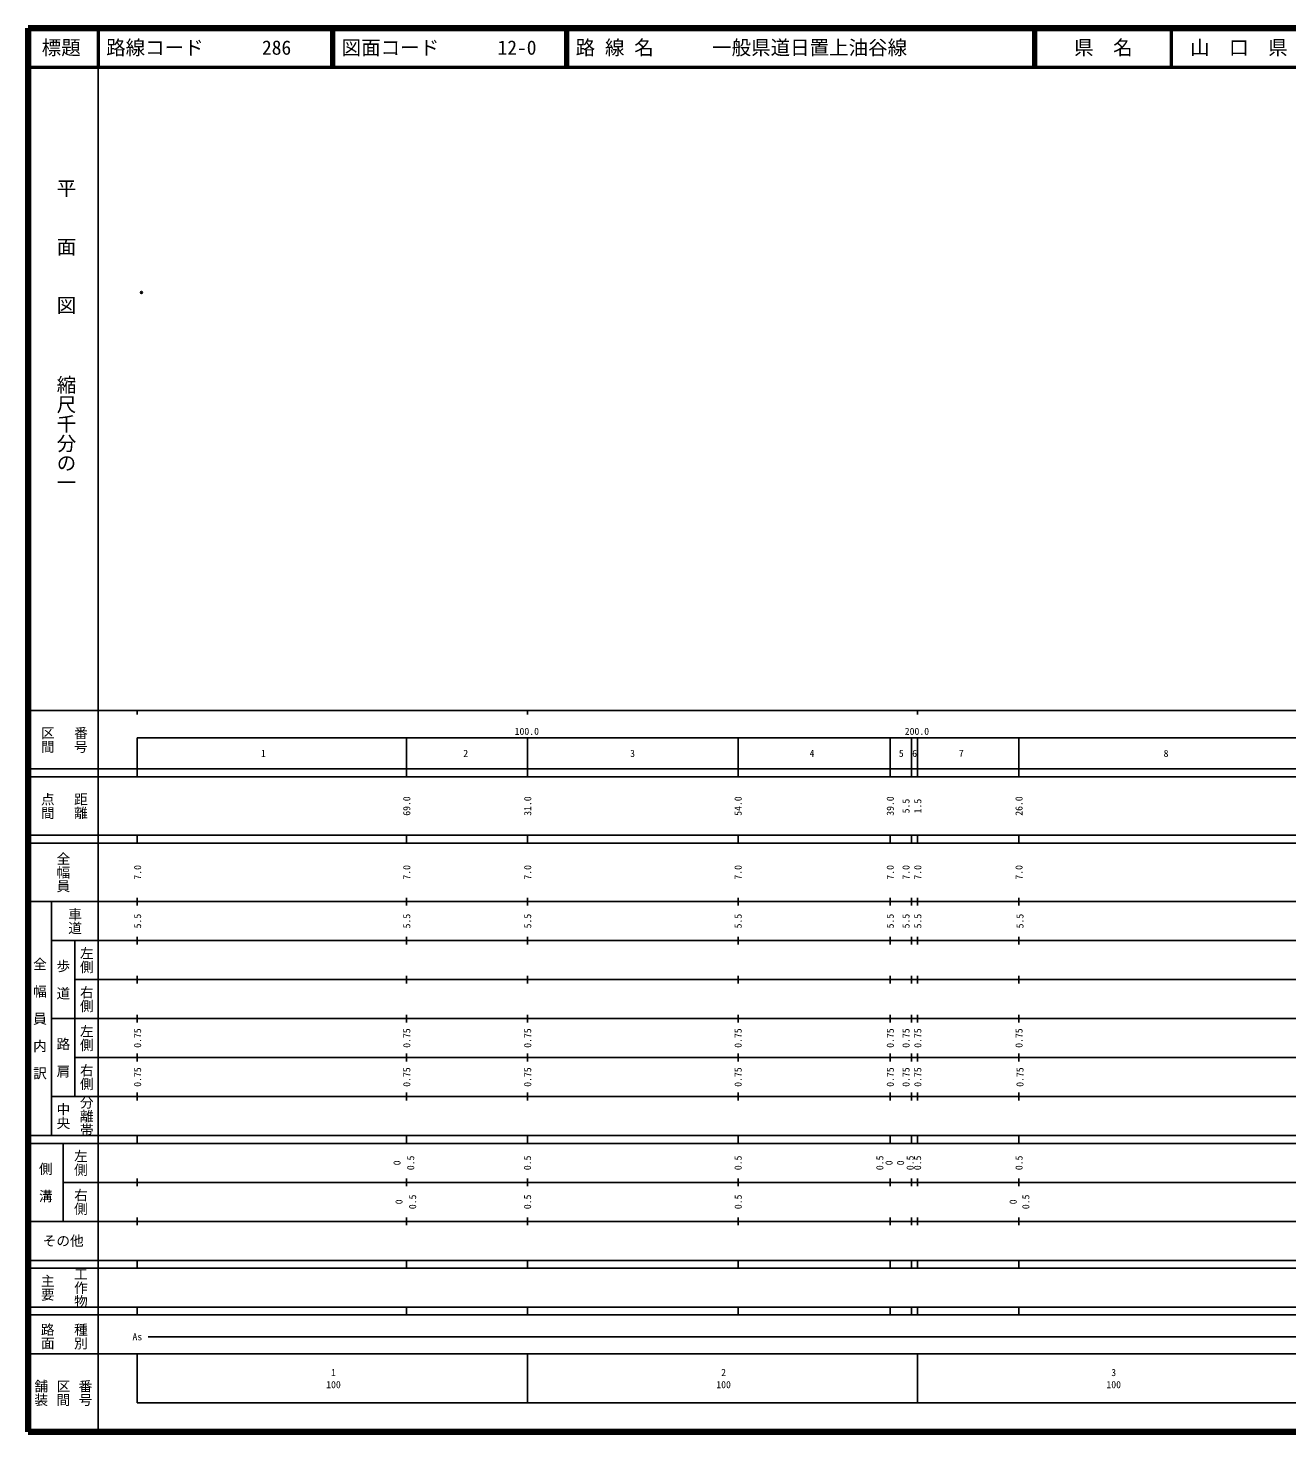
# Model space of a CAD drawing. Units: millimetres on the paper. Extents: x 40 to 680, y 20 to 380.
# Drawn here: x 40 to 362.7, y 20 to 380 of the extents above; entities that cross this region are included whole.
import ezdxf
from ezdxf.enums import TextEntityAlignment as Align

# ---------------------------------------------------------------- set-up
doc = ezdxf.new("R2010")
doc.units = ezdxf.units.MM
doc.header["$PDMODE"] = 32
doc.header["$PDSIZE"] = 0.5
doc.layers.add('M-OTRS', color=6, linetype='Continuous')
for name, color, linetype, lineweight in [('M-TTL', 2, 'Continuous', 140), ('M-TTL-BAND', 7, 'Continuous', 25), ('M-TTL-LINE', 7, 'Continuous', 50), ('M-TTL-TXT', 7, 'Continuous', 13)]:
    doc.layers.add(name, color=color, linetype=linetype, lineweight=lineweight)
doc.styles.add('@ＭＳ ゴシック', font='')
doc.styles.add('ＭＳ ゴシック', font='')
doc.styles.get('@ＭＳ ゴシック').set_extended_font_data('@MS Gothic')
doc.styles.get('ＭＳ ゴシック').set_extended_font_data('MS Gothic')

msp = doc.modelspace()

# ---------------------------------------------------------------- linework, layer by layer
at = {"layer": 'M-OTRS'}
msp.add_point((69.062, 312.223), dxfattribs=at)
at = {"layer": 'M-TTL'}
for p, q in [((40, 380), (40, 20)), ((680, 380), (40, 380)), ((40, 20), (680, 20))]:
    msp.add_line(p, q, dxfattribs=at)
at = {"layer": 'M-TTL-BAND'}
for p, q in [((58, 370), (58, 20)), ((40, 205), (579, 205)), ((68, 205), (68, 204)), ((168, 205), (168, 204)), ((268, 205), (268, 204)), ((68, 198), (579, 198)), ((68, 198), (68, 188)), ((137, 198), (137, 188)), ((168, 198), (168, 188)), ((222, 198), (222, 188)), ((261, 198), (261, 188)), ((266.5, 198), (266.5, 188)), ((268, 198), (268, 188)), ((294, 198), (294, 188)), ((40, 190), (579, 190)), ((40, 188), (579, 188)), ((40, 173), (579, 173)), ((68, 171), (68, 173)), ((137, 173), (137, 171)), ((168, 171), (168, 173)), ((222, 173), (222, 171)), ((261, 173), (261, 171)), ((266.5, 173), (266.5, 171)), ((268, 171), (268, 173)), ((294, 173), (294, 171)), ((40, 171), (579, 171)), ((40, 156), (579, 156)), ((46, 96), (46, 156)), ((68, 155), (68, 157)), ((137, 157), (137, 155)), ((168, 155), (168, 157)), ((222, 157), (222, 155)), ((261, 157), (261, 155)), ((266.5, 157), (266.5, 155)), ((268, 155), (268, 157)), ((294, 157), (294, 155)), ((46, 146), (579, 146)), ((52, 146), (52, 106)), ((68, 145), (68, 147)), ((137, 147), (137, 145)), ((168, 145), (168, 147)), ((222, 147), (222, 145)), ((261, 147), (261, 145)), ((266.5, 147), (266.5, 145)), ((268, 145), (268, 147)), ((294, 147), (294, 145)), ((68, 135), (68, 137)), ((137, 137), (137, 135)), ((168, 135), (168, 137)), ((222, 137), (222, 135)), ((261, 137), (261, 135)), ((266.5, 137), (266.5, 135)), ((268, 135), (268, 137)), ((294, 137), (294, 135)), ((52, 136), (579, 136)), ((46, 126), (579, 126)), ((68, 125), (68, 127)), ((137, 127), (137, 125)), ((168, 125), (168, 127)), ((222, 127), (222, 125)), ((261, 127), (261, 125)), ((266.5, 127), (266.5, 125)), ((268, 125), (268, 127)), ((294, 127), (294, 125)), ((52, 116), (579, 116)), ((68, 115), (68, 117)), ((137, 117), (137, 115)), ((168, 115), (168, 117)), ((222, 117), (222, 115)), ((261, 117), (261, 115)), ((266.5, 117), (266.5, 115)), ((268, 115), (268, 117)), ((294, 117), (294, 115)), ((46, 106), (579, 106)), ((68, 105), (68, 107)), ((137, 107), (137, 105)), ((168, 105), (168, 107)), ((222, 107), (222, 105)), ((261, 107), (261, 105)), ((266.5, 107), (266.5, 105)), ((268, 105), (268, 107)), ((294, 107), (294, 105)), ((40, 96), (579, 96)), ((40, 94), (579, 94)), ((49, 94), (49, 74)), ((68, 94), (68, 96)), ((137, 96), (137, 94)), ((168, 94), (168, 96)), ((222, 96), (222, 94)), ((261, 96), (261, 94)), ((266.5, 96), (266.5, 94)), ((268, 94), (268, 96)), ((294, 96), (294, 94)), ((49, 84), (579, 84)), ((68, 83), (68, 85)), ((137, 85), (137, 83)), ((168, 83), (168, 85)), ((222, 85), (222, 83)), ((261, 85), (261, 83)), ((266.5, 85), (266.5, 83)), ((268, 83), (268, 85)), ((294, 85), (294, 83)), ((40, 74), (579, 74)), ((68, 73), (68, 75)), ((137, 75), (137, 73)), ((168, 73), (168, 75)), ((222, 75), (222, 73)), ((261, 75), (261, 73)), ((266.5, 75), (266.5, 73)), ((268, 73), (268, 75)), ((294, 75), (294, 73)), ((40, 64), (579, 64)), ((40, 62), (579, 62)), ((68, 62), (68, 64)), ((137, 64), (137, 62)), ((168, 62), (168, 64)), ((222, 64), (222, 62)), ((261, 64), (261, 62)), ((266.5, 64), (266.5, 62)), ((268, 62), (268, 64)), ((294, 64), (294, 62)), ((40, 52), (579, 52)), ((68, 50), (68, 52)), ((137, 52), (137, 50)), ((168, 50), (168, 52)), ((222, 52), (222, 50)), ((261, 52), (261, 50)), ((266.5, 52), (266.5, 50)), ((268, 50), (268, 52)), ((294, 52), (294, 50)), ((40, 50), (579, 50)), ((70.805, 44.406), (368.262, 44.406)), ((40, 40), (579, 40)), ((68, 40), (68, 27.5)), ((168, 40), (168, 27.5)), ((268, 40), (268, 27.5)), ((68, 27.5), (579, 27.5))]:
    msp.add_line(p, q, dxfattribs=at)
at = {"layer": 'M-TTL-LINE'}
for p, q in [((58, 380), (58, 370)), ((117.75, 380), (117.75, 370)), ((118.25, 380), (118.25, 370)), ((177.75, 380), (177.75, 370)), ((178.25, 380), (178.25, 370)), ((297.75, 380), (297.75, 370)), ((298.25, 380), (298.25, 370)), ((333, 380), (333, 370)), ((40, 370), (680, 370))]:
    msp.add_line(p, q, dxfattribs=at)

# ---------------------------------------------------------------- texts
at = {"layer": 'M-TTL-BAND', "style": '@ＭＳ ゴシック'}
for s, p in [('平\u3000\u3000面\u3000\u3000図', (49.777, 306.475)), ('縮尺千分の一', (49.777, 261.03))]:
    msp.add_text(s, height=3.666, rotation=270, dxfattribs=at).set_placement(p, align=Align.MIDDLE_RIGHT)
at = {"layer": 'M-TTL-BAND'}
for s, height, rotation, style, p in [('区間', 2.566, 270, '@ＭＳ ゴシック', (45, 197.5)), ('番号', 2.566, 270, '@ＭＳ ゴシック', (53.5, 197.5)), ('点間', 2.566, 270, '@ＭＳ ゴシック', (45, 180.5)), ('距離', 2.566, 270, '@ＭＳ ゴシック', (53.5, 180.5)), ('69.0', 1.833, 90, 'ＭＳ ゴシック', (137.061, 180.5)), ('31.0', 1.833, 90, 'ＭＳ ゴシック', (168.061, 180.5)), ('54.0', 1.833, 90, 'ＭＳ ゴシック', (222.002, 180.5)), ('39.0', 1.833, 90, 'ＭＳ ゴシック', (261.003, 180.5)), ('5.5', 1.833, 90, 'ＭＳ ゴシック', (265.039, 180.5)), ('1.5', 1.833, 90, 'ＭＳ ゴシック', (268.061, 180.5)), ('26.0', 1.833, 90, 'ＭＳ ゴシック', (294.004, 180.5)), ('全幅員', 2.566, 270, '@ＭＳ ゴシック', (49, 163.5)), ('7.0', 1.833, 90, 'ＭＳ ゴシック', (68.059, 163.5)), ('7.0', 1.833, 90, 'ＭＳ ゴシック', (137.061, 163.5)), ('7.0', 1.833, 90, 'ＭＳ ゴシック', (168.059, 163.5)), ('7.0', 1.833, 90, 'ＭＳ ゴシック', (222.002, 163.5)), ('7.0', 1.833, 90, 'ＭＳ ゴシック', (261.003, 163.5)), ('7.0', 1.833, 90, 'ＭＳ ゴシック', (265.039, 163.5)), ('7.0', 1.833, 90, 'ＭＳ ゴシック', (268.059, 163.5)), ('7.0', 1.833, 90, 'ＭＳ ゴシック', (294.004, 163.5)), ('車道', 2.566, 270, '@ＭＳ ゴシック', (52, 151)), ('5.5', 1.833, 90, 'ＭＳ ゴシック', (68.059, 151)), ('5.5', 1.833, 90, 'ＭＳ ゴシック', (137.061, 151)), ('5.5', 1.833, 90, 'ＭＳ ゴシック', (168.059, 151)), ('5.5', 1.833, 90, 'ＭＳ ゴシック', (222.002, 151)), ('5.5', 1.833, 90, 'ＭＳ ゴシック', (261.003, 151)), ('5.5', 1.833, 90, 'ＭＳ ゴシック', (265.039, 151)), ('5.5', 1.833, 90, 'ＭＳ ゴシック', (268.059, 151)), ('5.5', 1.833, 90, 'ＭＳ ゴシック', (294.254, 151)), ('左側', 2.566, 270, '@ＭＳ ゴシック', (55, 141)), ('全\u3000幅\u3000員\u3000内\u3000訳', 2.566, 270, '@ＭＳ ゴシック', (43, 126)), ('歩\u3000道', 2.566, 270, '@ＭＳ ゴシック', (49, 136)), ('右側', 2.566, 270, '@ＭＳ ゴシック', (55, 131)), ('左側', 2.566, 270, '@ＭＳ ゴシック', (55, 121)), ('0.75', 1.833, 90, 'ＭＳ ゴシック', (68.059, 121)), ('0.75', 1.833, 90, 'ＭＳ ゴシック', (137.061, 121)), ('0.75', 1.833, 90, 'ＭＳ ゴシック', (168.059, 121)), ('0.75', 1.833, 90, 'ＭＳ ゴシック', (222.002, 121)), ('0.75', 1.833, 90, 'ＭＳ ゴシック', (261.003, 121)), ('0.75', 1.833, 90, 'ＭＳ ゴシック', (265.039, 121)), ('0.75', 1.833, 90, 'ＭＳ ゴシック', (268.059, 121)), ('0.75', 1.833, 90, 'ＭＳ ゴシック', (294.004, 121)), ('路\u3000肩', 2.566, 270, '@ＭＳ ゴシック', (49, 116)), ('右側', 2.566, 270, '@ＭＳ ゴシック', (55, 111)), ('0.75', 1.833, 90, 'ＭＳ ゴシック', (68.059, 111)), ('0.75', 1.833, 90, 'ＭＳ ゴシック', (137.061, 111)), ('0.75', 1.833, 90, 'ＭＳ ゴシック', (168.059, 111)), ('0.75', 1.833, 90, 'ＭＳ ゴシック', (222.002, 111)), ('0.75', 1.833, 90, 'ＭＳ ゴシック', (261.003, 111)), ('0.75', 1.833, 90, 'ＭＳ ゴシック', (265.039, 111)), ('0.75', 1.833, 90, 'ＭＳ ゴシック', (268.059, 111)), ('0.75', 1.833, 90, 'ＭＳ ゴシック', (294.254, 111)), ('分離帯', 2.566, 270, '@ＭＳ ゴシック', (55, 101)), ('中央', 2.566, 270, '@ＭＳ ゴシック', (49, 101)), ('左側', 2.566, 270, '@ＭＳ ゴシック', (53.5, 89)), ('0.5', 1.833, 90, 'ＭＳ ゴシック', (138.061, 89)), ('0.5', 1.833, 90, 'ＭＳ ゴシック', (168.002, 89)), ('0.5', 1.833, 90, 'ＭＳ ゴシック', (222.002, 89)), ('0.5', 1.833, 90, 'ＭＳ ゴシック', (258.334, 89)), ('0.5', 1.833, 90, 'ＭＳ ゴシック', (266.105, 89)), ('0.5', 1.833, 90, 'ＭＳ ゴシック', (268.004, 89)), ('0.5', 1.833, 90, 'ＭＳ ゴシック', (294.004, 89)), ('側\u3000溝', 2.566, 270, '@ＭＳ ゴシック', (44.5, 84)), ('0', 1.833, 90, 'ＭＳ ゴシック', (134.561, 89)), ('0', 1.833, 90, 'ＭＳ ゴシック', (260.673, 89)), ('0', 1.833, 90, 'ＭＳ ゴシック', (263.639, 89)), ('右側', 2.566, 270, '@ＭＳ ゴシック', (53.5, 79)), ('0', 1.833, 90, 'ＭＳ ゴシック', (135.061, 79)), ('0.5', 1.833, 90, 'ＭＳ ゴシック', (138.561, 79)), ('0.5', 1.833, 90, 'ＭＳ ゴシック', (168.026, 79)), ('0.5', 1.833, 90, 'ＭＳ ゴシック', (222.026, 79)), ('0', 1.833, 90, 'ＭＳ ゴシック', (292.504, 79)), ('0.5', 1.833, 90, 'ＭＳ ゴシック', (295.754, 79)), ('工作物', 2.566, 270, '@ＭＳ ゴシック', (53.5, 57)), ('主要', 2.566, 270, '@ＭＳ ゴシック', (45, 57)), ('路面', 2.566, 270, '@ＭＳ ゴシック', (45, 44.5)), ('種別', 2.566, 270, '@ＭＳ ゴシック', (53.5, 44.5)), ('舗装', 2.566, 270, '@ＭＳ ゴシック', (43.333, 30)), ('区間', 2.566, 270, '@ＭＳ ゴシック', (49, 30)), ('番号', 2.566, 270, '@ＭＳ ゴシック', (54.667, 30))]:
    msp.add_text(s, height=height, rotation=rotation, dxfattribs=dict(at, style=style)).set_placement(p, align=Align.MIDDLE_CENTER)
at = {"layer": 'M-TTL-BAND', "style": 'ＭＳ ゴシック'}
for s, p in [('100.0', (167.844, 198.195)), ('200.0', (267.844, 198.195))]:
    msp.add_text(s, height=1.833, dxfattribs=at).set_placement(p, align=Align.BOTTOM_CENTER)
for s, height, p in [('1', 1.833, (100.329, 194)), ('2', 1.833, (152.181, 194)), ('3', 1.833, (194.957, 194)), ('4', 1.833, (240.959, 194)), ('5', 1.833, (263.835, 194)), ('6', 1.833, (267.263, 194)), ('7', 1.833, (279.21, 194)), ('8', 1.833, (331.712, 194)), ('その他', 2.566, (49, 69)), ('As', 1.833, (68.006, 44.406)), ('1', 1.833, (118.288, 35.238)), ('2', 1.833, (218.288, 35.238)), ('3', 1.833, (318.288, 35.238)), ('100', 1.833, (118.288, 32.131)), ('100', 1.833, (218.288, 32.131)), ('100', 1.833, (318.288, 32.131))]:
    msp.add_text(s, height=height, dxfattribs=at).set_placement(p, align=Align.MIDDLE_CENTER)
at = {"layer": 'M-TTL-TXT', "style": 'ＭＳ ゴシック'}
for s, p in [('標題', (48.5, 375)), ('県\u3000名', (315.625, 375)), ('山\u3000口\u3000県', (350.375, 375))]:
    msp.add_text(s, height=3.666, dxfattribs=at).set_placement(p, align=Align.MIDDLE_CENTER)
for s, p in [('路線コード      286', (60, 375)), ('図面コード      12-0', (120.38, 375)), ('路 線 名      一般県道日置上油谷線', (180.38, 375))]:
    msp.add_text(s, height=3.666, dxfattribs=at).set_placement(p, align=Align.MIDDLE_LEFT)

doc.saveas('drawing.dxf')
